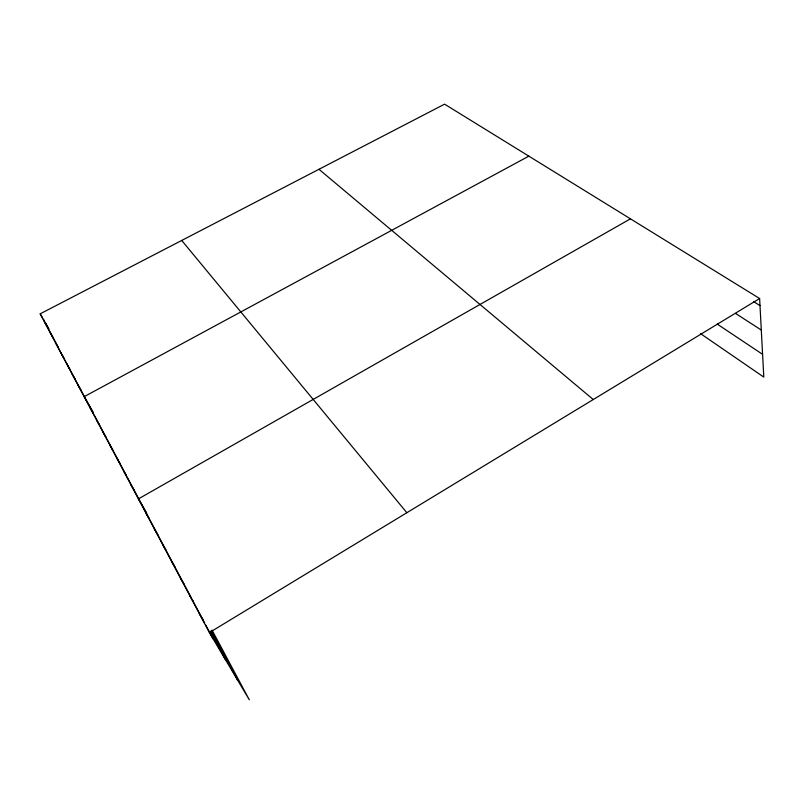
<?xml version="1.0" encoding="UTF-8"?>
<svg xmlns="http://www.w3.org/2000/svg" width="804" height="804" viewBox="0 0 804 804"><rect width="100%" height="100%" fill="white"/><g stroke="black" fill="none" stroke-linecap="round" stroke-linejoin="round"><path stroke-width="1.21" d="M209.392 632.617L759.619 298.525L444.582 104.158L40.2 313.821L209.392 632.617L249.32 699.842L212.025 630.085M630.457 218.829L138.419 498.892L146.75 513.093M528.841 156.147L84.169 396.673L92.962 411.769M753.66 301.651L759.991 305.6M735.6 313.47L761.298 330.042M717.208 324.082L762.584 354.333M700.475 333.59L763.8 377.096L759.619 298.525M318.967 169.292L593.251 399.538M181.714 240.446L406.854 512.721M199.342 613.693L202.96 619.784M180.347 577.905L183.935 583.975M189.674 595.462L193.272 601.543M162.699 544.63L166.247 550.67M171.363 560.971L174.94 567.021M130.861 484.651L134.338 490.581M146.238 513.625L149.755 519.605L127.002 476.772M154.328 528.861L157.855 534.871M109.595 444.582L113.012 450.431M116.459 457.516L119.896 463.395M123.545 470.863L126.429 475.787M78.099 385.237L81.405 390.915M90.239 408.12L93.596 413.869L55.526 342.705M96.5 419.899L99.877 425.688L94.168 414.944M102.952 432.06L106.339 437.868L100.46 426.793M45.165 323.188L48.34 328.645M50.28 332.806L53.466 338.313M60.923 352.876L64.169 358.453M66.491 363.348L69.747 368.966M72.209 374.131L75.496 379.779M40.2 313.821L42.712 318.163M44.562 321.349L43.346 319.248L58.159 347.137M45.768 323.439L48.803 328.675M211.492 631.14L237.823 680.475M210.246 631.1L225.482 659.712M106.902 438.914L126.459 475.737M150.338 520.701L190.94 597.151M192.106 599.352L204.628 622.939M205.754 625.04L213.01 638.718"/></g></svg>
